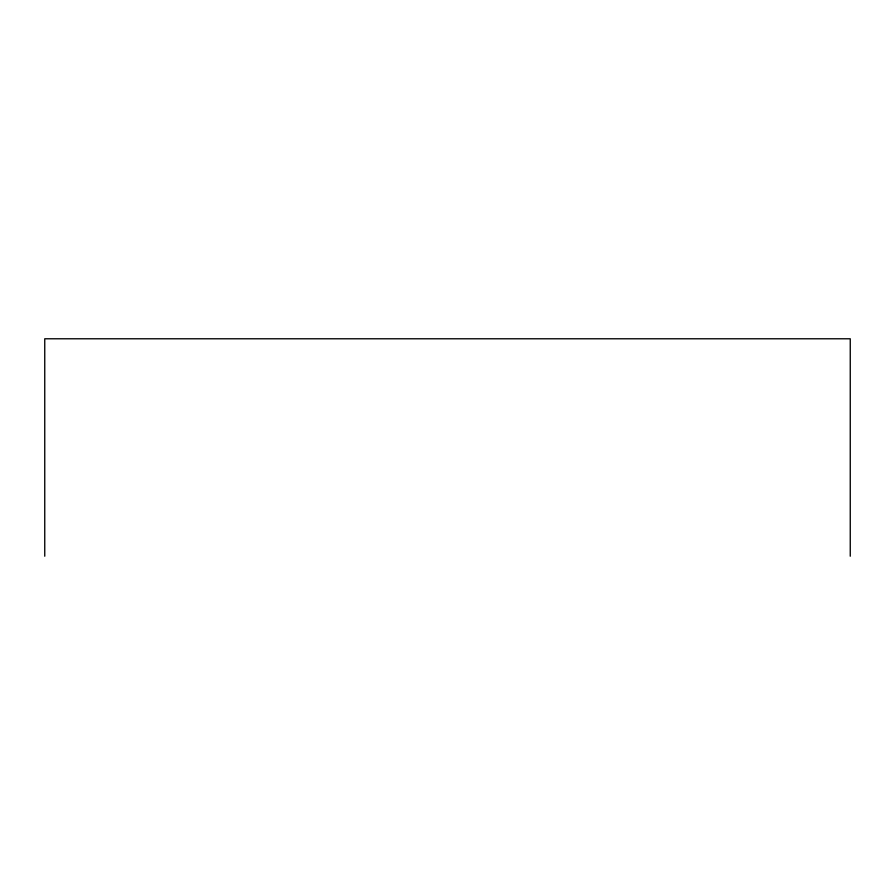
<?xml version="1.0" encoding="UTF-8"?>
<svg xmlns="http://www.w3.org/2000/svg" width="895" height="895" viewBox="0 0 895 895"><rect width="100%" height="100%" fill="white"/><g stroke="black" fill="none" stroke-linecap="round" stroke-linejoin="round"><path stroke-width="1.34" d="M850.25 556.22L850.25 338.78L44.75 338.78L44.75 556.22"/></g></svg>
